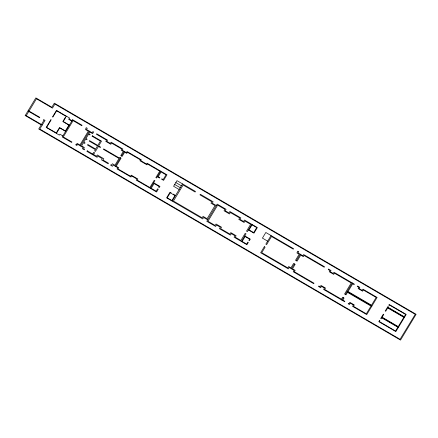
<?xml version="1.0" encoding="UTF-8"?>
<svg xmlns="http://www.w3.org/2000/svg" width="438" height="438" viewBox="0 0 438 438"><rect width="100%" height="100%" fill="white"/><g stroke="black" fill="none" stroke-linecap="round" stroke-linejoin="round"><path stroke-width="0.66" d="M25.174 115.572L35.85 97.904L51.854 107.244L54.307 103.176L416.1 314.298L400.518 340.096L38.725 128.98L41.194 124.89L25.19 115.55M26.269 115.643L36.447 98.791L52.456 108.131L54.909 104.063L415.251 314.336L400.058 339.291L39.803 129.073L45.048 120.39L43.663 119.579L43.411 119.996L43.959 120.319L41.435 124.496M66.477 116.212L66.275 116.546L56.683 110.781L52.823 117.105L52.516 116.924L56.475 110.376L69.538 117.997L68.739 119.322L71.794 121.107M56.431 133.393L56.611 133.092L46.642 127.403L51.175 119.815L50.879 119.64L46.182 127.414L59.365 135.107L59.913 134.203L62.848 135.917M80.411 145.925L89.336 131.148M92.736 154.045L93.776 152.314L94.608 152.802L93.568 154.526M115.293 166.281L120.428 157.779M121.507 155.988L124.293 151.384M150.289 188.318L154.899 180.686L154.236 180.303L149.878 187.519L137.165 180.1L137.828 179.005L131.23 175.151L130.568 176.251L117.981 168.909L118.703 167.71L116.207 166.254L121.08 158.184L119.694 157.351L119.3 158.003L103.675 148.887L103.395 149.342L119.021 158.463L114.931 165.236L112.391 163.752L111.602 165.055L110.962 164.677L110.639 165.214L112.462 166.281L113.201 165.06L117.795 167.738L117.072 168.931L130.978 177.045L131.641 175.95L136.919 179.027L136.256 180.127L156.585 191.992L158.266 189.205L157.592 188.811L156.163 191.176L151.219 188.291L154.077 183.56L159.021 186.446L158.605 187.141L159.279 187.535L159.952 186.424L153.656 182.75M160.664 171.138L156.514 178.014L155.851 177.625L159.761 171.159L147.464 163.987L146.949 164.836L139.936 160.741L140.445 159.892L127.453 152.309L126.796 153.399L124.704 152.178L122.169 156.377L120.773 155.561L123.281 151.411L121.189 150.19L121.857 149.084L111.548 143.073L110.809 144.294L105.766 141.354L106.505 140.127L96.404 134.236L96.683 133.776L107.518 140.1L106.779 141.326L110.354 143.407L111.088 142.186L122.87 149.057L122.202 150.163L126.385 152.605L127.042 151.515L141.354 159.865L140.844 160.713L146.538 164.036L147.053 163.188L166.96 174.811L163.598 180.379L161.578 179.202L161.83 178.792L163.182 179.58L166.046 174.839L161.08 171.942L158.217 176.684L159.826 177.62L159.574 178.036L157.302 176.711M172.178 201.086L182.553 183.911M241.409 241.486L246.03 233.837L245.187 233.35L240.884 240.473L235.244 237.182L236.12 235.732L230.788 232.616L229.912 234.067L220.621 228.647L221.497 227.196L216.038 224.01L215.162 225.46L207.951 221.256L217.691 205.126L224.902 209.331L224.037 210.766L229.496 213.952L230.361 212.518L239.652 217.938L238.787 219.372L244.119 222.488L244.99 221.053L250.624 224.344L246.528 231.122L247.371 231.614L251.784 224.311M271.04 235.545L265.85 244.136L266.643 244.596L271.533 236.504L293.274 249.189L293.575 248.696L265.817 232.496L262.422 238.113L267.645 241.163M291.44 268.822L294.402 263.911M296.323 260.73L300.26 254.215M341.908 300.134L343.387 297.687M345.336 294.456L352.283 282.959M68.969 118.939L72.024 120.724M216.301 205.548L212.26 203.188L213.125 201.754L200.319 194.28L199.969 194.855L211.85 201.787L210.985 203.221L215.025 205.581L207.092 218.721L203.051 216.361L202.17 217.812L173.448 201.053L183.128 185.028L195.124 192.025L195.474 191.45L176.974 180.659L173.585 186.27L179.158 189.528M175.824 182.558L181.403 185.816M387.427 307.356L404.482 317.309M174.674 184.464L180.253 187.721M69.379 125.104L63.264 121.534L65.749 117.422L65.415 117.225L62.804 121.545L68.919 125.115L65.388 130.962L59.513 127.535L56.579 132.396L56.913 132.594L59.727 127.94L65.596 131.367M248.39 229.928L253.969 233.18L257.363 227.563L244.464 220.04L243.594 221.475L239.942 219.339L240.812 217.905L229.835 211.505L228.97 212.939L225.192 210.733L226.063 209.298L217.166 204.108L206.791 221.289L215.682 226.479L216.564 225.023L220.341 227.229L219.46 228.68L230.437 235.086L231.313 233.629L234.965 235.764L234.089 237.215L246.939 244.716L248.324 242.417L247.804 242.115L246.61 244.086L242.126 241.469L245.099 236.547L249.583 239.164L248.866 240.352L249.392 240.654L250.301 239.143L244.771 235.918M347.099 291.544L371.928 306.036M175.539 195.518L172.753 193.892L172.588 194.165L174.937 195.534L171.904 200.56L167.201 197.817L170.24 192.791L171.4 193.476L171.565 193.202L169.966 192.266L166.599 197.834L202.75 218.929L203.626 217.478L207.672 219.838M28.202 110.557L39.798 117.324L39.546 117.74L28.793 111.466M381.471 317.221L398.525 327.175M26.236 115.627L42.272 124.983M72.637 119.744L62.229 136.968L71.651 142.47L71.936 141.994L63.275 136.941L73.108 120.658L81.775 125.717L82.059 125.246L72.637 119.744M76.07 144.409L75.785 144.879L76.853 145.504L77.592 144.277L83.16 147.529L82.421 148.75L84.304 149.851L84.627 149.314L83.609 148.717L84.342 147.491L81.599 145.892L83.51 142.722L84.709 143.423L85.054 142.859L83.817 142.142L85.7 139.027L86.795 139.667L87.096 139.169L85.985 138.517L88.596 134.192L89.867 134.937L90.129 134.499L88.783 133.716L89.795 132.03L92.626 133.683L93.639 132.002L92.905 131.575L92.166 132.796L86.516 129.5L87.255 128.279L86.187 127.655L85.476 129.528L88.295 131.176L79.94 145.011L77.121 143.368L76.382 144.589L76.07 144.409M92.325 135.785L92.062 136.218L100.417 141.091L97.805 145.416L89.516 140.582L89.215 141.08L97.521 145.925L95.637 149.04L87.824 144.48L87.485 145.044L95.385 149.654L94.635 150.891L95.468 151.378L98.441 146.451L100.307 147.54L100.581 147.08L98.621 145.936L101.517 141.145L92.325 135.785M87.233 150.836L86.91 151.373L97.116 157.324L97.855 156.103L102.273 158.682L101.534 159.903L108.164 163.774L108.487 163.237L102.996 160.034L103.784 158.731L97.324 154.959L96.535 156.262L87.233 150.836M252.08 224.88L249.041 229.906L253.673 232.611L256.712 227.585L252.08 224.88M264.306 246.698L260.665 252.726L288.33 268.872L289.162 267.492L294.079 270.361L293.246 271.741L313.723 283.687L314.013 283.211L294.303 271.708L295.135 270.334L292.491 268.79L295.168 264.36L293.608 263.452L290.941 267.864L288.669 266.539L287.837 267.914L261.754 252.693L265.094 247.158L264.306 246.698M297.917 251.231L296.898 252.918L299.17 254.243L295.535 260.265L297.09 261.174L300.742 255.135L303.381 256.679L304.103 255.485L324.246 267.24L324.536 266.764L303.627 254.56L302.904 255.754L297.988 252.885L298.705 251.691L297.917 251.231M328.56 269.113L328.27 269.589L329.973 270.58L329.256 271.774L333.734 274.391L334.457 273.197L351.232 282.986L344.575 294.013L346.009 294.851L347.515 292.354L371.002 306.058L366.321 313.816L353.482 306.321L354.309 304.947L349.836 302.335L349.004 303.709L348.44 303.381L348.188 303.797L349.425 304.519L350.258 303.145L353.389 304.974L352.557 306.348L366.737 314.621L377.113 297.446L362.932 289.168L362.21 290.361L359.078 288.538L359.801 287.344L357.507 286.003L357.249 286.436L358.848 287.366L358.131 288.565L362.642 291.199L363.365 290.005L376.165 297.473L371.495 305.198L348.051 291.516L352.716 283.791L354.128 284.612L354.386 284.18L333.98 272.272L333.258 273.471L330.307 271.746L331.029 270.553L328.56 269.113M318.908 286.069L318.618 286.545L320.654 287.728L321.481 286.353L324.438 288.078L323.605 289.452L344.618 301.716L344.87 301.295L342.834 300.107L344.06 298.075L342.625 297.238L341.432 299.209L324.657 289.425L325.489 288.045L321.005 285.428L320.173 286.808L318.908 286.069M379.428 320.6L378.793 321.656L395.848 331.61L406.223 314.429L389.168 304.476L388.763 305.149L389.223 305.423L389.453 305.034L405.588 314.446L404.197 316.751L388.063 307.339L388.407 306.775L387.942 306.507L385.221 311.007L385.697 311.281L387.723 307.925L403.836 317.326L398.23 326.606L382.122 317.205L383.787 314.446L383.316 314.166L380.688 318.514L381.191 318.809L381.783 317.829L397.83 327.191L395.53 331.002L379.483 321.634L379.932 320.895L379.428 320.6"/></g></svg>
